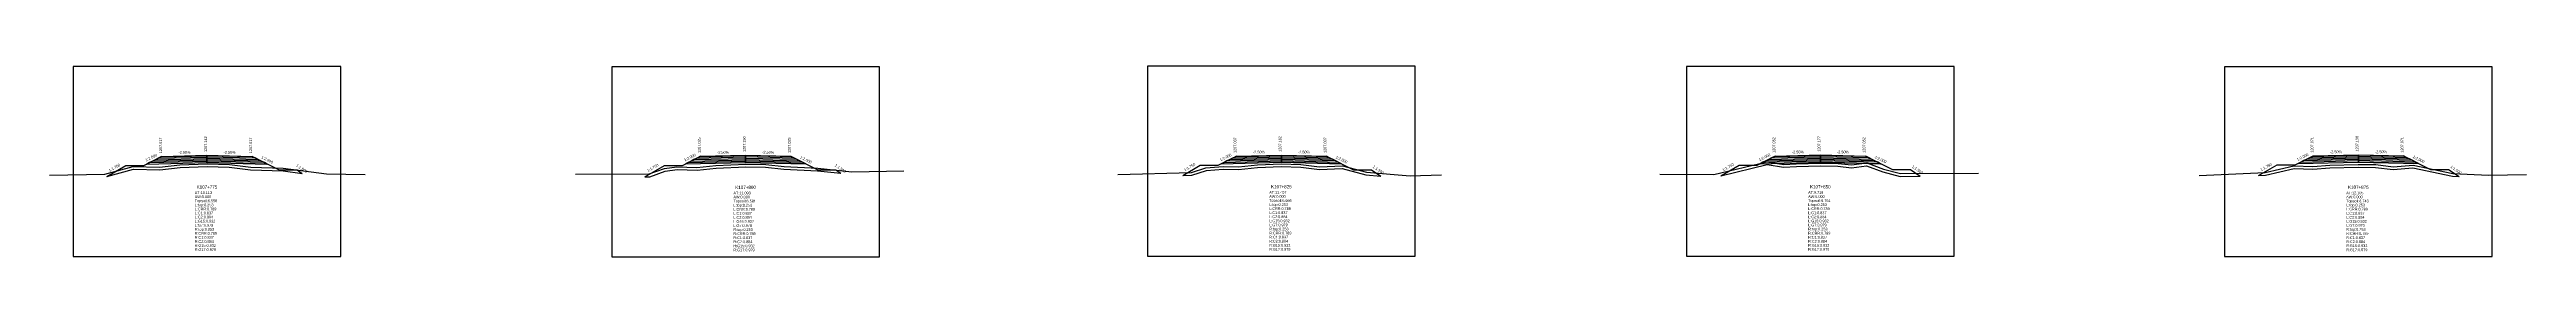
# Model space of a CAD drawing. Extents: x -7 to 78429, y 1189 to 1262.
# Drawn here: x 53269.5 to 53544.3, y 1195.9 to 1217 of the extents above; entities that cross this region are included whole.
import ezdxf
from ezdxf.enums import TextEntityAlignment as Align

# ---------------------------------------------------------------- set-up
doc = ezdxf.new("R2010")
doc.units = 0

msp = doc.modelspace()

# ---------------------------------------------------------------- linework, layer by layer
at = {"layer": 'A4_BORDER', "color": 7}
for points in [[(53272.1, 1195.953), (53301.8, 1195.953), (53301.8, 1216.953), (53272.1, 1216.953), (53272.1, 1195.953)], [(53331.874, 1195.918), (53361.574, 1195.918), (53361.574, 1216.918), (53331.874, 1216.918), (53331.874, 1195.918)], [(53391.328, 1195.986), (53421.028, 1195.986), (53421.028, 1216.986), (53391.328, 1216.986), (53391.328, 1195.986)], [(53451.135, 1195.975), (53480.835, 1195.975), (53480.835, 1216.975), (53451.135, 1216.975), (53451.135, 1195.975)], [(53510.841, 1195.932), (53540.541, 1195.932), (53540.541, 1216.932), (53510.841, 1216.932), (53510.841, 1195.932)]]:
    msp.add_lwpolyline(points, dxfattribs=at)
at = {"layer": 'CLEAR_GROUND', "color": 8}
for points in [[(53275.825, 1204.803), (53278.805, 1205.599), (53281.702, 1205.532), (53283.975, 1205.799), (53286.978, 1205.886), (53289.422, 1205.832), (53291.797, 1205.527), (53295.395, 1205.423), (53297.523, 1205.136)], [(53335.525, 1204.768), (53336.077, 1204.771), (53337.791, 1205.377), (53339.114, 1205.563), (53341.338, 1205.477), (53343.444, 1205.7), (53346.74, 1205.871), (53348.937, 1205.811), (53350.975, 1205.595), (53354.704, 1205.407), (53357.296, 1205.144)], [(53395.225, 1204.921), (53396.253, 1204.95), (53397.856, 1205.467), (53399.726, 1205.586), (53401.423, 1205.551), (53403.53, 1205.774), (53406.156, 1205.883), (53408.319, 1205.81), (53410.409, 1205.576), (53412.933, 1205.681), (53415.553, 1204.979), (53417.23, 1204.836)], [(53454.925, 1204.875), (53460.073, 1206.121), (53461.91, 1205.832), (53463.321, 1205.892), (53466.002, 1205.961), (53467.934, 1205.925), (53469.459, 1205.762), (53471.101, 1205.985), (53472.911, 1205.303), (53474.828, 1204.807), (53477.075, 1204.825)], [(53514.625, 1204.89), (53515.395, 1204.924), (53518.563, 1205.689), (53520.65, 1205.592), (53522.523, 1205.763), (53525.665, 1205.837), (53527.6, 1205.806), (53529.555, 1205.561), (53531.741, 1205.754), (53536.127, 1204.814), (53536.874, 1204.782)]]:
    msp.add_lwpolyline(points, dxfattribs=at)
at = {"layer": 'DESIGN_ROAD_TRIMMED', "color": 1}
for points in [[(53275.825, 1204.803), (53277.95, 1206.017), (53279.95, 1206.017), (53281.95, 1207.017), (53281.95, 1207.017), (53281.845, 1206.964), (53281.845, 1206.964), (53281.529, 1206.806), (53281.529, 1206.806), (53281.214, 1206.649), (53281.214, 1206.649), (53280.898, 1206.491), (53280.898, 1206.491), (53280.582, 1206.333), (53280.582, 1206.333), (53280.266, 1206.175), (53286.95, 1206.342), (53286.95, 1206.492), (53286.95, 1206.492), (53286.95, 1206.642), (53286.95, 1206.642), (53286.95, 1206.792), (53286.95, 1206.792), (53286.95, 1206.942), (53286.95, 1206.942), (53286.95, 1207.092), (53286.95, 1207.092), (53286.95, 1207.142), (53286.95, 1207.142), (53286.95, 1207.142), (53286.95, 1207.142), (53286.95, 1207.142), (53286.95, 1207.092), (53286.95, 1207.092), (53286.95, 1206.942), (53286.95, 1206.942), (53286.95, 1206.792), (53286.95, 1206.792), (53286.95, 1206.642), (53286.95, 1206.642), (53286.95, 1206.492), (53286.95, 1206.492), (53286.95, 1206.342), (53293.635, 1206.175), (53293.319, 1206.333), (53293.319, 1206.333), (53293.003, 1206.491), (53293.003, 1206.491), (53292.687, 1206.649), (53292.687, 1206.649), (53292.372, 1206.806), (53292.372, 1206.806), (53292.056, 1206.964), (53292.056, 1206.964), (53291.95, 1207.017), (53291.95, 1207.017), (53294.95, 1205.517), (53296.95, 1205.517), (53297.523, 1205.136)], [(53335.525, 1204.768), (53337.724, 1206.025), (53339.724, 1206.025), (53341.724, 1207.025), (53341.724, 1207.025), (53341.619, 1206.972), (53341.619, 1206.972), (53341.303, 1206.814), (53341.303, 1206.814), (53340.988, 1206.657), (53340.988, 1206.657), (53340.672, 1206.499), (53340.672, 1206.499), (53340.356, 1206.341), (53340.356, 1206.341), (53340.04, 1206.183), (53346.724, 1206.35), (53346.724, 1206.5), (53346.724, 1206.5), (53346.724, 1206.65), (53346.724, 1206.65), (53346.724, 1206.8), (53346.724, 1206.8), (53346.724, 1206.95), (53346.724, 1206.95), (53346.724, 1207.1), (53346.724, 1207.1), (53346.724, 1207.15), (53346.724, 1207.15), (53346.724, 1207.15), (53346.724, 1207.15), (53346.724, 1207.15), (53346.724, 1207.1), (53346.724, 1207.1), (53346.724, 1206.95), (53346.724, 1206.95), (53346.724, 1206.8), (53346.724, 1206.8), (53346.724, 1206.65), (53346.724, 1206.65), (53346.724, 1206.5), (53346.724, 1206.5), (53346.724, 1206.35), (53353.409, 1206.183), (53353.093, 1206.341), (53353.093, 1206.341), (53352.777, 1206.499), (53352.777, 1206.499), (53352.461, 1206.657), (53352.461, 1206.657), (53352.145, 1206.814), (53352.145, 1206.814), (53351.83, 1206.972), (53351.83, 1206.972), (53351.724, 1207.025), (53351.724, 1207.025), (53354.724, 1205.525), (53356.724, 1205.525), (53357.296, 1205.144)], [(53395.225, 1204.921), (53397.178, 1206.037), (53399.178, 1206.037), (53401.178, 1207.037), (53401.178, 1207.037), (53401.072, 1206.984), (53401.072, 1206.984), (53400.757, 1206.826), (53400.757, 1206.826), (53400.441, 1206.669), (53400.441, 1206.669), (53400.125, 1206.511), (53400.125, 1206.511), (53399.809, 1206.353), (53399.809, 1206.353), (53399.493, 1206.195), (53406.178, 1206.362), (53406.178, 1206.512), (53406.178, 1206.512), (53406.178, 1206.662), (53406.178, 1206.662), (53406.178, 1206.812), (53406.178, 1206.812), (53406.178, 1206.962), (53406.178, 1206.962), (53406.178, 1207.112), (53406.178, 1207.112), (53406.178, 1207.162), (53406.178, 1207.162), (53406.178, 1207.162), (53406.178, 1207.162), (53406.178, 1207.162), (53406.178, 1207.112), (53406.178, 1207.112), (53406.178, 1206.962), (53406.178, 1206.962), (53406.178, 1206.812), (53406.178, 1206.812), (53406.178, 1206.662), (53406.178, 1206.662), (53406.178, 1206.512), (53406.178, 1206.512), (53406.178, 1206.362), (53412.862, 1206.195), (53412.546, 1206.353), (53412.546, 1206.353), (53412.23, 1206.511), (53412.23, 1206.511), (53411.914, 1206.669), (53411.914, 1206.669), (53411.599, 1206.826), (53411.599, 1206.826), (53411.283, 1206.984), (53411.283, 1206.984), (53411.178, 1207.037), (53411.178, 1207.037), (53414.178, 1205.537), (53416.178, 1205.537), (53417.23, 1204.836)], [(53454.925, 1204.875), (53456.985, 1206.052), (53458.985, 1206.052), (53460.985, 1207.052), (53460.985, 1207.052), (53460.88, 1206.999), (53460.88, 1206.999), (53460.564, 1206.841), (53460.564, 1206.841), (53460.248, 1206.684), (53460.248, 1206.684), (53459.932, 1206.526), (53459.932, 1206.526), (53459.616, 1206.368), (53459.616, 1206.368), (53459.301, 1206.21), (53465.985, 1206.377), (53465.985, 1206.527), (53465.985, 1206.527), (53465.985, 1206.677), (53465.985, 1206.677), (53465.985, 1206.827), (53465.985, 1206.827), (53465.985, 1206.977), (53465.985, 1206.977), (53465.985, 1207.127), (53465.985, 1207.127), (53465.985, 1207.177), (53465.985, 1207.177), (53465.985, 1207.177), (53465.985, 1207.177), (53465.985, 1207.177), (53465.985, 1207.127), (53465.985, 1207.127), (53465.985, 1206.977), (53465.985, 1206.977), (53465.985, 1206.827), (53465.985, 1206.827), (53465.985, 1206.677), (53465.985, 1206.677), (53465.985, 1206.527), (53465.985, 1206.527), (53465.985, 1206.377), (53472.669, 1206.21), (53472.353, 1206.368), (53472.353, 1206.368), (53472.037, 1206.526), (53472.037, 1206.526), (53471.722, 1206.684), (53471.722, 1206.684), (53471.406, 1206.841), (53471.406, 1206.841), (53471.09, 1206.999), (53471.09, 1206.999), (53470.985, 1207.052), (53470.985, 1207.052), (53473.985, 1205.552), (53475.985, 1205.552), (53477.075, 1204.825)], [(53514.625, 1204.89), (53516.691, 1206.071), (53518.691, 1206.071), (53520.691, 1207.071), (53520.691, 1207.071), (53520.586, 1207.018), (53520.586, 1207.018), (53520.27, 1206.86), (53520.27, 1206.86), (53519.954, 1206.703), (53519.954, 1206.703), (53519.639, 1206.545), (53519.639, 1206.545), (53519.323, 1206.387), (53519.323, 1206.387), (53519.007, 1206.229), (53525.691, 1206.396), (53525.691, 1206.546), (53525.691, 1206.546), (53525.691, 1206.696), (53525.691, 1206.696), (53525.691, 1206.846), (53525.691, 1206.846), (53525.691, 1206.996), (53525.691, 1206.996), (53525.691, 1207.146), (53525.691, 1207.146), (53525.691, 1207.196), (53525.691, 1207.196), (53525.691, 1207.196), (53525.691, 1207.196), (53525.691, 1207.196), (53525.691, 1207.146), (53525.691, 1207.146), (53525.691, 1206.996), (53525.691, 1206.996), (53525.691, 1206.846), (53525.691, 1206.846), (53525.691, 1206.696), (53525.691, 1206.696), (53525.691, 1206.546), (53525.691, 1206.546), (53525.691, 1206.396), (53532.376, 1206.229), (53532.06, 1206.387), (53532.06, 1206.387), (53531.744, 1206.545), (53531.744, 1206.545), (53531.428, 1206.703), (53531.428, 1206.703), (53531.112, 1206.86), (53531.112, 1206.86), (53530.797, 1207.018), (53530.797, 1207.018), (53530.691, 1207.071), (53530.691, 1207.071), (53533.691, 1205.571), (53535.691, 1205.571), (53536.874, 1204.782)]]:
    msp.add_lwpolyline(points, dxfattribs=at)
at = {"layer": 'FINISHED_ROAD', "color": 2}
for points in [[(53277.95, 1206.017), (53279.95, 1206.017), (53281.95, 1207.017), (53281.95, 1207.017), (53286.95, 1207.142), (53291.95, 1207.017), (53291.95, 1207.017), (53294.95, 1205.517), (53296.95, 1205.517)], [(53337.724, 1206.025), (53339.724, 1206.025), (53341.724, 1207.025), (53341.724, 1207.025), (53346.724, 1207.15), (53351.724, 1207.025), (53351.724, 1207.025), (53354.724, 1205.525), (53356.724, 1205.525)], [(53397.178, 1206.037), (53399.178, 1206.037), (53401.178, 1207.037), (53401.178, 1207.037), (53406.178, 1207.162), (53411.178, 1207.037), (53411.178, 1207.037), (53414.178, 1205.537), (53416.178, 1205.537)], [(53456.985, 1206.052), (53458.985, 1206.052), (53460.985, 1207.052), (53460.985, 1207.052), (53465.985, 1207.177), (53470.985, 1207.052), (53470.985, 1207.052), (53473.985, 1205.552), (53475.985, 1205.552)], [(53516.691, 1206.071), (53518.691, 1206.071), (53520.691, 1207.071), (53520.691, 1207.071), (53525.691, 1207.196), (53530.691, 1207.071), (53530.691, 1207.071), (53533.691, 1205.571), (53535.691, 1205.571)]]:
    msp.add_lwpolyline(points, dxfattribs=at)
at = {"layer": 'LAYER_0', "color": 4}
for points in [[(53281.95, 1207.017), (53281.845, 1206.964), (53286.95, 1207.092), (53286.95, 1207.142)], [(53341.724, 1207.025), (53341.619, 1206.972), (53346.724, 1207.1), (53346.724, 1207.15)], [(53401.178, 1207.037), (53401.072, 1206.984), (53406.178, 1207.112), (53406.178, 1207.162)], [(53460.985, 1207.052), (53460.88, 1206.999), (53465.985, 1207.127), (53465.985, 1207.177)], [(53520.691, 1207.071), (53520.586, 1207.018), (53525.691, 1207.146), (53525.691, 1207.196)]]:
    msp.add_lwpolyline(points, dxfattribs=at)
at = {"layer": 'LAYER_1', "color": 4}
for points in [[(53281.845, 1206.964), (53281.529, 1206.806), (53286.95, 1206.942), (53286.95, 1207.092)], [(53341.619, 1206.972), (53341.303, 1206.814), (53346.724, 1206.95), (53346.724, 1207.1)], [(53401.072, 1206.984), (53400.757, 1206.826), (53406.178, 1206.962), (53406.178, 1207.112)], [(53460.88, 1206.999), (53460.564, 1206.841), (53465.985, 1206.977), (53465.985, 1207.127)], [(53520.586, 1207.018), (53520.27, 1206.86), (53525.691, 1206.996), (53525.691, 1207.146)]]:
    msp.add_lwpolyline(points, dxfattribs=at)
at = {"layer": 'LAYER_10', "color": 6}
for points in [[(53352.777, 1206.499), (53353.093, 1206.341), (53346.724, 1206.5), (53346.724, 1206.65)], [(53412.23, 1206.511), (53412.546, 1206.353), (53406.178, 1206.512), (53406.178, 1206.662)], [(53472.037, 1206.526), (53472.353, 1206.368), (53465.985, 1206.527), (53465.985, 1206.677)], [(53531.744, 1206.545), (53532.06, 1206.387), (53525.691, 1206.546), (53525.691, 1206.696)], [(53293.003, 1206.491), (53293.319, 1206.333), (53286.95, 1206.492), (53286.95, 1206.642)]]:
    msp.add_lwpolyline(points, dxfattribs=at)
at = {"layer": 'LAYER_11', "color": 6}
for points in [[(53293.319, 1206.333), (53293.635, 1206.175), (53286.95, 1206.342), (53286.95, 1206.492)], [(53353.093, 1206.341), (53353.409, 1206.183), (53346.724, 1206.35), (53346.724, 1206.5)], [(53412.546, 1206.353), (53412.862, 1206.195), (53406.178, 1206.362), (53406.178, 1206.512)], [(53472.353, 1206.368), (53472.669, 1206.21), (53465.985, 1206.377), (53465.985, 1206.527)], [(53532.06, 1206.387), (53532.376, 1206.229), (53525.691, 1206.396), (53525.691, 1206.546)]]:
    msp.add_lwpolyline(points, dxfattribs=at)
at = {"layer": 'LAYER_2', "color": 4}
for points in [[(53281.529, 1206.806), (53281.214, 1206.649), (53286.95, 1206.792), (53286.95, 1206.942)], [(53341.303, 1206.814), (53340.988, 1206.657), (53346.724, 1206.8), (53346.724, 1206.95)], [(53400.757, 1206.826), (53400.441, 1206.669), (53406.178, 1206.812), (53406.178, 1206.962)], [(53460.564, 1206.841), (53460.248, 1206.684), (53465.985, 1206.827), (53465.985, 1206.977)], [(53520.27, 1206.86), (53519.954, 1206.703), (53525.691, 1206.846), (53525.691, 1206.996)]]:
    msp.add_lwpolyline(points, dxfattribs=at)
at = {"layer": 'LAYER_3', "color": 4}
for points in [[(53281.214, 1206.649), (53280.898, 1206.491), (53286.95, 1206.642), (53286.95, 1206.792)], [(53340.988, 1206.657), (53340.672, 1206.499), (53346.724, 1206.65), (53346.724, 1206.8)], [(53400.441, 1206.669), (53400.125, 1206.511), (53406.178, 1206.662), (53406.178, 1206.812)], [(53460.248, 1206.684), (53459.932, 1206.526), (53465.985, 1206.677), (53465.985, 1206.827)], [(53519.954, 1206.703), (53519.639, 1206.545), (53525.691, 1206.696), (53525.691, 1206.846)]]:
    msp.add_lwpolyline(points, dxfattribs=at)
at = {"layer": 'LAYER_4', "color": 4}
for points in [[(53340.672, 1206.499), (53340.356, 1206.341), (53346.724, 1206.5), (53346.724, 1206.65)], [(53400.125, 1206.511), (53399.809, 1206.353), (53406.178, 1206.512), (53406.178, 1206.662)], [(53459.932, 1206.526), (53459.616, 1206.368), (53465.985, 1206.527), (53465.985, 1206.677)], [(53519.639, 1206.545), (53519.323, 1206.387), (53525.691, 1206.546), (53525.691, 1206.696)], [(53280.898, 1206.491), (53280.582, 1206.333), (53286.95, 1206.492), (53286.95, 1206.642)]]:
    msp.add_lwpolyline(points, dxfattribs=at)
at = {"layer": 'LAYER_5', "color": 4}
for points in [[(53280.582, 1206.333), (53280.266, 1206.175), (53286.95, 1206.342), (53286.95, 1206.492)], [(53340.356, 1206.341), (53340.04, 1206.183), (53346.724, 1206.35), (53346.724, 1206.5)], [(53399.809, 1206.353), (53399.493, 1206.195), (53406.178, 1206.362), (53406.178, 1206.512)], [(53459.616, 1206.368), (53459.301, 1206.21), (53465.985, 1206.377), (53465.985, 1206.527)], [(53519.323, 1206.387), (53519.007, 1206.229), (53525.691, 1206.396), (53525.691, 1206.546)]]:
    msp.add_lwpolyline(points, dxfattribs=at)
at = {"layer": 'LAYER_6', "color": 6}
for points in [[(53291.95, 1207.017), (53292.056, 1206.964), (53286.95, 1207.092), (53286.95, 1207.142)], [(53351.724, 1207.025), (53351.83, 1206.972), (53346.724, 1207.1), (53346.724, 1207.15)], [(53411.178, 1207.037), (53411.283, 1206.984), (53406.178, 1207.112), (53406.178, 1207.162)], [(53470.985, 1207.052), (53471.09, 1206.999), (53465.985, 1207.127), (53465.985, 1207.177)], [(53530.691, 1207.071), (53530.797, 1207.018), (53525.691, 1207.146), (53525.691, 1207.196)]]:
    msp.add_lwpolyline(points, dxfattribs=at)
at = {"layer": 'LAYER_7', "color": 6}
for points in [[(53292.056, 1206.964), (53292.372, 1206.806), (53286.95, 1206.942), (53286.95, 1207.092)], [(53351.83, 1206.972), (53352.145, 1206.814), (53346.724, 1206.95), (53346.724, 1207.1)], [(53411.283, 1206.984), (53411.599, 1206.826), (53406.178, 1206.962), (53406.178, 1207.112)], [(53471.09, 1206.999), (53471.406, 1206.841), (53465.985, 1206.977), (53465.985, 1207.127)], [(53530.797, 1207.018), (53531.112, 1206.86), (53525.691, 1206.996), (53525.691, 1207.146)]]:
    msp.add_lwpolyline(points, dxfattribs=at)
at = {"layer": 'LAYER_8', "color": 6}
for points in [[(53292.372, 1206.806), (53292.687, 1206.649), (53286.95, 1206.792), (53286.95, 1206.942)], [(53352.145, 1206.814), (53352.461, 1206.657), (53346.724, 1206.8), (53346.724, 1206.95)], [(53411.599, 1206.826), (53411.914, 1206.669), (53406.178, 1206.812), (53406.178, 1206.962)], [(53471.406, 1206.841), (53471.722, 1206.684), (53465.985, 1206.827), (53465.985, 1206.977)], [(53531.112, 1206.86), (53531.428, 1206.703), (53525.691, 1206.846), (53525.691, 1206.996)]]:
    msp.add_lwpolyline(points, dxfattribs=at)
at = {"layer": 'LAYER_9', "color": 6}
for points in [[(53292.687, 1206.649), (53293.003, 1206.491), (53286.95, 1206.642), (53286.95, 1206.792)], [(53352.461, 1206.657), (53352.777, 1206.499), (53346.724, 1206.65), (53346.724, 1206.8)], [(53411.914, 1206.669), (53412.23, 1206.511), (53406.178, 1206.662), (53406.178, 1206.812)], [(53471.722, 1206.684), (53472.037, 1206.526), (53465.985, 1206.677), (53465.985, 1206.827)], [(53531.428, 1206.703), (53531.744, 1206.545), (53525.691, 1206.696), (53525.691, 1206.846)]]:
    msp.add_lwpolyline(points, dxfattribs=at)
at = {"layer": 'NATURAL_GROUND', "color": 3}
for points in [[(53269.48, 1204.957), (53275.602, 1205.054), (53278.769, 1205.9), (53281.687, 1205.833), (53283.953, 1206.099), (53286.976, 1206.186), (53289.444, 1206.132), (53291.82, 1205.827), (53295.419, 1205.723), (53300.221, 1205.074), (53304.503, 1205.029)], [(53327.848, 1205.034), (53336.024, 1205.071), (53337.719, 1205.67), (53339.098, 1205.864), (53341.327, 1205.778), (53343.42, 1206), (53346.736, 1206.172), (53348.957, 1206.111), (53350.998, 1205.895), (53354.726, 1205.707), (53358.504, 1205.323), (53364.268, 1205.437)], [(53388.032, 1205.022), (53396.202, 1205.249), (53397.8, 1205.764), (53399.72, 1205.887), (53401.411, 1205.852), (53403.508, 1206.074), (53406.155, 1206.184), (53408.341, 1206.11), (53410.42, 1205.877), (53412.967, 1205.983), (53415.605, 1205.276), (53420.472, 1204.86), (53423.952, 1204.96)], [(53448.169, 1205.044), (53454.181, 1205.004), (53460.061, 1206.427), (53461.927, 1206.133), (53463.311, 1206.192), (53466.001, 1206.261), (53467.953, 1206.225), (53469.455, 1206.065), (53471.136, 1206.293), (53473.002, 1205.59), (53474.865, 1205.108), (53483.531, 1205.178)], [(53508.008, 1204.901), (53515.353, 1205.223), (53518.534, 1205.991), (53520.643, 1205.893), (53522.506, 1206.063), (53525.664, 1206.137), (53527.621, 1206.106), (53529.56, 1205.863), (53531.759, 1206.057), (53536.165, 1205.113), (53540.126, 1204.946), (53544.342, 1204.998)]]:
    msp.add_lwpolyline(points, dxfattribs=at)
at = {"layer": 'STRUCTURE_LEFT', "color": 4}
for points in [[(53281.95, 1207.017), (53281.845, 1206.964), (53281.845, 1206.964), (53281.529, 1206.806), (53281.529, 1206.806), (53281.214, 1206.649), (53281.214, 1206.649), (53280.898, 1206.491), (53280.898, 1206.491), (53280.582, 1206.333), (53280.582, 1206.333), (53280.266, 1206.175), (53286.95, 1206.342), (53286.95, 1206.492), (53286.95, 1206.492), (53286.95, 1206.642), (53286.95, 1206.642), (53286.95, 1206.792), (53286.95, 1206.792), (53286.95, 1206.942), (53286.95, 1206.942), (53286.95, 1207.092), (53286.95, 1207.092), (53286.95, 1207.142), (53286.95, 1207.142)], [(53341.724, 1207.025), (53341.619, 1206.972), (53341.619, 1206.972), (53341.303, 1206.814), (53341.303, 1206.814), (53340.988, 1206.657), (53340.988, 1206.657), (53340.672, 1206.499), (53340.672, 1206.499), (53340.356, 1206.341), (53340.356, 1206.341), (53340.04, 1206.183), (53346.724, 1206.35), (53346.724, 1206.5), (53346.724, 1206.5), (53346.724, 1206.65), (53346.724, 1206.65), (53346.724, 1206.8), (53346.724, 1206.8), (53346.724, 1206.95), (53346.724, 1206.95), (53346.724, 1207.1), (53346.724, 1207.1), (53346.724, 1207.15), (53346.724, 1207.15)], [(53401.178, 1207.037), (53401.072, 1206.984), (53401.072, 1206.984), (53400.757, 1206.826), (53400.757, 1206.826), (53400.441, 1206.669), (53400.441, 1206.669), (53400.125, 1206.511), (53400.125, 1206.511), (53399.809, 1206.353), (53399.809, 1206.353), (53399.493, 1206.195), (53406.178, 1206.362), (53406.178, 1206.512), (53406.178, 1206.512), (53406.178, 1206.662), (53406.178, 1206.662), (53406.178, 1206.812), (53406.178, 1206.812), (53406.178, 1206.962), (53406.178, 1206.962), (53406.178, 1207.112), (53406.178, 1207.112), (53406.178, 1207.162), (53406.178, 1207.162)], [(53460.985, 1207.052), (53460.88, 1206.999), (53460.88, 1206.999), (53460.564, 1206.841), (53460.564, 1206.841), (53460.248, 1206.684), (53460.248, 1206.684), (53459.932, 1206.526), (53459.932, 1206.526), (53459.616, 1206.368), (53459.616, 1206.368), (53459.301, 1206.21), (53465.985, 1206.377), (53465.985, 1206.527), (53465.985, 1206.527), (53465.985, 1206.677), (53465.985, 1206.677), (53465.985, 1206.827), (53465.985, 1206.827), (53465.985, 1206.977), (53465.985, 1206.977), (53465.985, 1207.127), (53465.985, 1207.127), (53465.985, 1207.177), (53465.985, 1207.177)], [(53520.691, 1207.071), (53520.586, 1207.018), (53520.586, 1207.018), (53520.27, 1206.86), (53520.27, 1206.86), (53519.954, 1206.703), (53519.954, 1206.703), (53519.639, 1206.545), (53519.639, 1206.545), (53519.323, 1206.387), (53519.323, 1206.387), (53519.007, 1206.229), (53525.691, 1206.396), (53525.691, 1206.546), (53525.691, 1206.546), (53525.691, 1206.696), (53525.691, 1206.696), (53525.691, 1206.846), (53525.691, 1206.846), (53525.691, 1206.996), (53525.691, 1206.996), (53525.691, 1207.146), (53525.691, 1207.146), (53525.691, 1207.196), (53525.691, 1207.196)]]:
    msp.add_lwpolyline(points, dxfattribs=at)
at = {"layer": 'STRUCTURE_RIGHT', "color": 6}
for points in [[(53286.95, 1207.142), (53286.95, 1207.142), (53286.95, 1207.092), (53286.95, 1207.092), (53286.95, 1206.942), (53286.95, 1206.942), (53286.95, 1206.792), (53286.95, 1206.792), (53286.95, 1206.642), (53286.95, 1206.642), (53286.95, 1206.492), (53286.95, 1206.492), (53286.95, 1206.342), (53293.635, 1206.175), (53293.319, 1206.333), (53293.319, 1206.333), (53293.003, 1206.491), (53293.003, 1206.491), (53292.687, 1206.649), (53292.687, 1206.649), (53292.372, 1206.806), (53292.372, 1206.806), (53292.056, 1206.964), (53292.056, 1206.964), (53291.95, 1207.017)], [(53346.724, 1207.15), (53346.724, 1207.15), (53346.724, 1207.1), (53346.724, 1207.1), (53346.724, 1206.95), (53346.724, 1206.95), (53346.724, 1206.8), (53346.724, 1206.8), (53346.724, 1206.65), (53346.724, 1206.65), (53346.724, 1206.5), (53346.724, 1206.5), (53346.724, 1206.35), (53353.409, 1206.183), (53353.093, 1206.341), (53353.093, 1206.341), (53352.777, 1206.499), (53352.777, 1206.499), (53352.461, 1206.657), (53352.461, 1206.657), (53352.145, 1206.814), (53352.145, 1206.814), (53351.83, 1206.972), (53351.83, 1206.972), (53351.724, 1207.025)], [(53406.178, 1207.162), (53406.178, 1207.162), (53406.178, 1207.112), (53406.178, 1207.112), (53406.178, 1206.962), (53406.178, 1206.962), (53406.178, 1206.812), (53406.178, 1206.812), (53406.178, 1206.662), (53406.178, 1206.662), (53406.178, 1206.512), (53406.178, 1206.512), (53406.178, 1206.362), (53412.862, 1206.195), (53412.546, 1206.353), (53412.546, 1206.353), (53412.23, 1206.511), (53412.23, 1206.511), (53411.914, 1206.669), (53411.914, 1206.669), (53411.599, 1206.826), (53411.599, 1206.826), (53411.283, 1206.984), (53411.283, 1206.984), (53411.178, 1207.037)], [(53465.985, 1207.177), (53465.985, 1207.177), (53465.985, 1207.127), (53465.985, 1207.127), (53465.985, 1206.977), (53465.985, 1206.977), (53465.985, 1206.827), (53465.985, 1206.827), (53465.985, 1206.677), (53465.985, 1206.677), (53465.985, 1206.527), (53465.985, 1206.527), (53465.985, 1206.377), (53472.669, 1206.21), (53472.353, 1206.368), (53472.353, 1206.368), (53472.037, 1206.526), (53472.037, 1206.526), (53471.722, 1206.684), (53471.722, 1206.684), (53471.406, 1206.841), (53471.406, 1206.841), (53471.09, 1206.999), (53471.09, 1206.999), (53470.985, 1207.052)], [(53525.691, 1207.196), (53525.691, 1207.196), (53525.691, 1207.146), (53525.691, 1207.146), (53525.691, 1206.996), (53525.691, 1206.996), (53525.691, 1206.846), (53525.691, 1206.846), (53525.691, 1206.696), (53525.691, 1206.696), (53525.691, 1206.546), (53525.691, 1206.546), (53525.691, 1206.396), (53532.376, 1206.229), (53532.06, 1206.387), (53532.06, 1206.387), (53531.744, 1206.545), (53531.744, 1206.545), (53531.428, 1206.703), (53531.428, 1206.703), (53531.112, 1206.86), (53531.112, 1206.86), (53530.797, 1207.018), (53530.797, 1207.018), (53530.691, 1207.071)]]:
    msp.add_lwpolyline(points, dxfattribs=at)

# ---------------------------------------------------------------- texts
at = {"layer": 'INFO_TEXT'}
for s, p in [('AT:10.113', (53285.6, 1202.853)), ('AW:0.000', (53285.6, 1202.403)), ('Topsoil:6.558', (53285.6, 1201.953)), ('L:top:0.253', (53285.6, 1201.503)), ('L:CRR:0.789', (53285.6, 1201.053)), ('AT:11.093', (53345.374, 1202.818)), ('AW:0.000', (53345.374, 1202.368)), ('Topsoil:6.581', (53345.374, 1201.918)), ('L:top:0.253', (53345.374, 1201.468)), ('L:CRR:0.789', (53345.374, 1201.018)), ('AT:11.497', (53404.828, 1202.886)), ('AW:0.000', (53404.828, 1202.436)), ('Topsoil:6.666', (53404.828, 1201.986)), ('L:top:0.253', (53404.828, 1201.536)), ('L:CRR:0.789', (53404.828, 1201.086)), ('AT:9.718', (53464.635, 1202.875)), ('AW:0.000', (53464.635, 1202.425)), ('Topsoil:6.761', (53464.635, 1201.975)), ('L:top:0.253', (53464.635, 1201.525)), ('L:CRR:0.789', (53464.635, 1201.075)), ('AT:12.105', (53524.341, 1202.832)), ('AW:0.000', (53524.341, 1202.382)), ('Topsoil:6.743', (53524.341, 1201.932)), ('L:top:0.253', (53524.341, 1201.482)), ('L:CRR:0.789', (53524.341, 1201.032)), ('L:C1:0.837', (53285.6, 1200.603)), ('L:C2:0.884', (53285.6, 1200.153)), ('L:G15:0.932', (53285.6, 1199.703)), ('L:G7:0.979', (53285.6, 1199.253)), ('R:top:0.253', (53285.6, 1198.803)), ('R:CRR:0.789', (53285.6, 1198.353)), ('L:C1:0.837', (53345.374, 1200.568)), ('L:C2:0.884', (53345.374, 1200.118)), ('L:G15:0.932', (53345.374, 1199.668)), ('L:G7:0.979', (53345.374, 1199.218)), ('R:top:0.253', (53345.374, 1198.768)), ('R:CRR:0.789', (53345.374, 1198.318)), ('L:C1:0.837', (53404.828, 1200.636)), ('L:C2:0.884', (53404.828, 1200.186)), ('L:G15:0.932', (53404.828, 1199.736)), ('L:G7:0.979', (53404.828, 1199.286)), ('R:top:0.253', (53404.828, 1198.836)), ('R:CRR:0.789', (53404.828, 1198.386)), ('L:C1:0.837', (53464.635, 1200.625)), ('L:C2:0.884', (53464.635, 1200.175)), ('L:G15:0.932', (53464.635, 1199.725)), ('L:G7:0.979', (53464.635, 1199.275)), ('R:top:0.253', (53464.635, 1198.825)), ('R:CRR:0.789', (53464.635, 1198.375)), ('L:C1:0.837', (53524.341, 1200.582)), ('L:C2:0.884', (53524.341, 1200.132)), ('L:G15:0.932', (53524.341, 1199.682)), ('L:G7:0.979', (53524.341, 1199.232)), ('R:top:0.253', (53524.341, 1198.782)), ('R:CRR:0.789', (53524.341, 1198.332)), ('R:C1:0.837', (53285.6, 1197.903)), ('R:C2:0.884', (53285.6, 1197.453)), ('R:G15:0.932', (53285.6, 1197.003)), ('R:G17:0.979', (53285.6, 1196.553)), ('R:C1:0.837', (53345.374, 1197.868)), ('R:C2:0.884', (53345.374, 1197.418)), ('R:G15:0.932', (53345.374, 1196.968)), ('R:G17:0.979', (53345.374, 1196.518)), ('R:C1:0.837', (53404.828, 1197.936)), ('R:C2:0.884', (53404.828, 1197.486)), ('R:G15:0.932', (53404.828, 1197.036)), ('R:G17:0.979', (53404.828, 1196.586)), ('R:C1:0.837', (53464.635, 1197.925)), ('R:C2:0.884', (53464.635, 1197.475)), ('R:G15:0.932', (53464.635, 1197.025)), ('R:G17:0.979', (53464.635, 1196.575)), ('R:C1:0.837', (53524.341, 1197.882)), ('R:C2:0.884', (53524.341, 1197.432)), ('R:G15:0.932', (53524.341, 1196.982)), ('R:G17:0.979', (53524.341, 1196.532))]:
    msp.add_text(s, height=0.3, dxfattribs=at).set_placement(p)
at = {"layer": 'LEFT_TEXT_H'}
for s, p in [('1207.017', (53281.95, 1207.377)), ('1207.025', (53341.724, 1207.385)), ('1207.037', (53401.178, 1207.397)), ('1207.052', (53460.985, 1207.412)), ('1207.071', (53520.691, 1207.431))]:
    msp.add_text(s, height=0.3, rotation=90, dxfattribs=at).set_placement(p)
at = {"layer": 'POINT_TEXT_H'}
for s, p in [('1207.142', (53286.95, 1207.502)), ('1207.150', (53346.724, 1207.51)), ('1207.162', (53406.178, 1207.522)), ('1207.177', (53465.985, 1207.537)), ('1207.196', (53525.691, 1207.556))]:
    msp.add_text(s, height=0.3, rotation=90, dxfattribs=at).set_placement(p)
at = {"layer": 'RIGHT_TEXT_H'}
for s, p in [('1207.017', (53291.95, 1207.377)), ('1207.025', (53351.724, 1207.385)), ('1207.037', (53411.178, 1207.397)), ('1207.052', (53470.985, 1207.412)), ('1207.071', (53530.691, 1207.431))]:
    msp.add_text(s, height=0.3, rotation=90, dxfattribs=at).set_placement(p)
at = {"layer": 'SLOPE_left'}
for s, rotation, p in [('1:2.000', 26.565, (53280.87, 1206.678)), ('1:2.000', 26.565, (53340.644, 1206.686)), ('1:2.000', 26.565, (53400.097, 1206.698)), ('1:2.000', 26.565, (53459.904, 1206.713)), ('1:2.000', 26.565, (53519.611, 1206.732)), ('1:1.750', 29.745, (53276.799, 1205.566)), ('1:1.750', 29.745, (53336.536, 1205.553)), ('1:1.750', 29.745, (53396.112, 1205.635)), ('1:1.750', 29.745, (53455.866, 1205.62)), ('1:1.750', 29.745, (53515.569, 1205.637))]:
    msp.add_text(s, height=0.3, rotation=rotation, dxfattribs=at).set_placement(p, align=Align.BOTTOM_CENTER)
at = {"layer": 'SLOPE_right'}
for s, rotation, p in [('1:2.000', -26.565, (53293.531, 1206.428)), ('1:2.000', -26.565, (53353.305, 1206.436)), ('1:2.000', -26.565, (53412.758, 1206.448)), ('1:2.000', -26.565, (53472.565, 1206.463)), ('1:2.000', -26.565, (53532.272, 1206.482)), ('1:1.500', -33.69, (53297.336, 1205.476)), ('1:1.500', -33.69, (53357.11, 1205.484)), ('1:1.500', -33.69, (53416.804, 1205.336)), ('1:1.500', -33.69, (53476.63, 1205.338)), ('1:1.500', -33.69, (53536.383, 1205.326))]:
    msp.add_text(s, height=0.3, rotation=rotation, dxfattribs=at).set_placement(p, align=Align.BOTTOM_CENTER)
at = {"layer": 'SLOPE_TEXT'}
for p in [(53284.45, 1207.32), (53289.45, 1207.32), (53344.224, 1207.328), (53349.224, 1207.328), (53403.678, 1207.34), (53408.678, 1207.34), (53463.485, 1207.354), (53468.485, 1207.354), (53523.191, 1207.373), (53528.191, 1207.373)]:
    msp.add_text('-2.50%', height=0.3, dxfattribs=at).set_placement(p, align=Align.CENTER)
at = {"layer": 'STATION_TITLE'}
for s, p in [('K107+775', (53286.95, 1203.453)), ('K107+800', (53346.724, 1203.418)), ('K107+825', (53406.178, 1203.486)), ('K107+850', (53465.985, 1203.475)), ('K107+875', (53525.691, 1203.432))]:
    msp.add_text(s, height=0.36, dxfattribs=at).set_placement(p, align=Align.CENTER)

doc.saveas('drawing.dxf')
